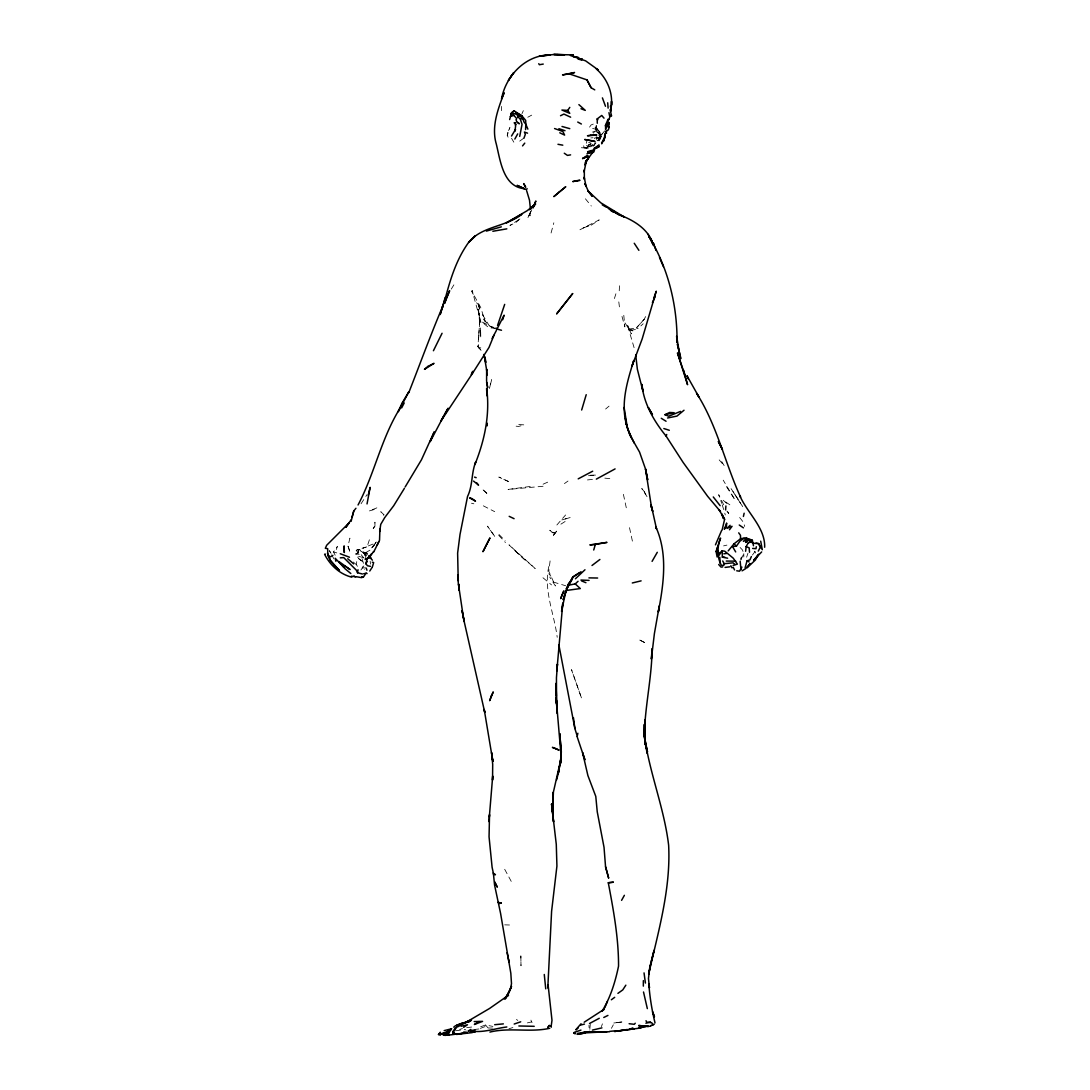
<?xml version="1.0" encoding="UTF-8"?>
<svg xmlns="http://www.w3.org/2000/svg" width="1090" height="1090" viewBox="0 0 1090 1090"><rect width="100%" height="100%" fill="white"/><g stroke="black" fill="none" stroke-linecap="round" stroke-linejoin="round"><path stroke-width="0.75" stroke-dasharray="5 3.75" d="M550.096 560.928L548.801 571.296L555.409 585.957L549.742 577.06M478.919 335.161L478.483 339.671L479.941 318.702L477.883 346.62L480.486 349.44L477.883 346.62L478.66 344.644M623.793 315.31L624.856 326.905L621.259 313.784M619.243 290.771L619.515 285.635M590.303 1024.3L589.69 1030.609M365.436 557.603L365.681 554.687L365.681 555.559L364.224 555.546L364.537 553.284L370.709 549.742L374.715 544.482M530.326 211.76L529.931 215.902L530.394 212.223L527.601 218.368L531.103 211.119M357.411 566.337L356.403 564.702L356.825 560.764M598.001 140.869L600.168 138.28L597.906 135.065M600.985 135.065L595.249 130.991L596.284 125.473L596.053 130.269L599.296 131.386L601.217 136.74L598.819 141.577L597.007 140.773L596.38 137.599M594.541 138.662L594.69 137.858M581.351 147.736L587.333 148.036L588.75 144.779L591.707 146.142L592.292 143.635L594.2 144.561L595.249 143.049M741.091 559.456L743.802 553.693L742.467 549.96L739.333 546.69M596.053 130.269L595.862 127.244L599.881 132.244L600.835 136.073L600.1 139.493L597.007 140.773M548.842 566.446C543.324 590.235 554.292 613.806 557.208 637.296M374.946 526.347L374.919 522.205L374.946 526.347L373.189 528.609L375.328 524.712M347.996 546.144L350.258 552.794L347.996 546.144L349.89 538.16L349.931 541.607M586.284 143.28L587.224 139.792M740.75 560.124L741.595 556.976L739.987 559.633M551.077 232.988L553.829 222.81M363.488 557.549L357.193 556.063L355.817 553.993L357.956 552.712L358.583 550.532L356.157 550.423L358.61 553.052L355.817 553.993L358.61 558.557L363.243 562.168M614.406 298.551L616.736 291.125M367.834 544.523L369.673 538.923M746.623 557.194L747.944 553.257M336.306 549.524L337.396 546.417L333.513 551.935L336.102 557.058M601.408 1026.657L602.416 1023.851M367.589 554.306L359.428 549.537L356.157 550.423L358.61 553.052L358.583 550.532M365.681 555.559L366.88 552.535M375.546 543.229L375.832 542.575L373.543 546.09L376.295 541.962M521.987 113.673L523.336 110.662M635.429 329.548L628.181 330.543L628.903 329.085L636.315 328.022L644.245 319.261L647.038 313.647M611.408 1028.333L613.329 1024.791M530.612 211.855L531.797 209.675M594.2 144.561L593.75 145.978M451.26 289.123L454.367 284.081M361.049 503.771L367.003 494.669M589.581 127.121L591.093 124.955L593.451 124.028L595.086 127.326M556.867 524.999L565.587 514.971M752.441 555.042L754.975 551.622L753.135 550.436M602.239 133.798L599.35 137.395L604.65 130.923M371.581 547.875L375.437 543.079L362.984 548.093L368.079 546.499L356.73 549.919M593.369 133.116L594.908 131.25L590.276 132.844M363.842 565.942L360.858 570.084L364.537 569.307M644.245 319.261L636.315 328.022L637.991 328.581L643.155 323.771M593.573 146.019L595.957 142.899L591.707 143.417L588.655 142.354M587.333 148.036L587.905 146.019L590.112 146.918M605.618 409.022L609.038 406.134M519.739 141.114L524.195 137.858M564.429 483.592L567.999 481.044M560.887 524.167L565.192 521.442M590.589 144.629L590.426 143.921L588.75 144.779L592.292 143.635L591.707 146.142L593.723 145.338L592.129 144.48M527.778 117.243L531.675 115.145M579.962 229.745L599.214 219.894L591.366 225.099L583.136 227.933L588.627 225.821L586.652 226.543M543.093 484.192L548.27 481.903M551.935 532.615L555.232 533.024L557.549 529.904L552.317 536.743L555.232 533.024L551.935 532.615L549.782 530.258L552.48 532.383M376.854 507.858L369.074 511.006L374.197 509.52M480.377 1028.401L484.805 1026.671L488.088 1027.979L492.489 1028.061M480.663 1026.739L485.541 1024.995L492.912 1026.412M459.694 1029.437L462.433 1028.538M508.962 1028.728L512.899 1027.543M588.041 147.423L585.78 147.981L590.78 148.09M355.817 553.993L359.169 554.319M723.583 545.886L726.921 545.109M527.383 1022.883L531.552 1021.929L533.173 1022.911M455.593 1030.786L465.58 1029.396M466.683 1027.707L472.447 1026.916M478.796 348.064L480.799 347.792M599.541 136.958L601.217 136.74L597.088 134.125M543.052 486.263L508.076 489.437L533.773 485.99M474.395 1029.491L478.905 1028.974M587.469 479.941L595.167 479.109M590.862 137.926L593.055 137.735M463.495 1031.399L466.643 1031.14M588.532 475.703L596.366 475.09L589.322 475.213M586.924 147.818L584.186 147.981L583.491 144.97L590.507 146.687M599.977 139.547L595.44 137.844L600.168 138.28L597.511 137.204M365.845 567.904L362.125 567.917L363.801 564.538L362.044 558.584L358.61 558.557L362.316 561.432M504.711 924.851L509.48 925.001M495.991 328.226L488.988 327.831L481.603 321.727L494.86 328.512L490.091 326.401L494.533 327.477M518.758 424.528L524.208 424.882L518.677 426.422L512.75 425.89M592.633 128.429L598.26 129.846M604.814 478.129L613.288 479.001M471.507 503.239L473.864 503.798M333.513 551.935L336.755 552.889M553.27 582.046L565.683 585.752M363.842 552.48L367.766 553.856M595.249 130.991L600.263 133.307L599.881 132.244M483.32 505.828L494.683 511.66M729.85 504.82L722.929 500.051L726.853 503.43M596.176 136.672L598.56 138.348M516.469 1019.463L517.805 1020.417M542.97 577.755L551.554 584.921M353.255 562.031L356.403 564.702M498.716 535.34L505.474 542.534M366.621 555.982L361.076 550.791L366.499 555.886M384.13 514.902L380.778 511.714L383.517 515.27M476.548 302.802L478.864 305.036L480.377 308.783M524.767 559.947L508.989 544.85L535.204 568.544L512.532 548.72M498.947 534.454L505.12 540.681M359.428 549.537L361.444 551.799M548.788 573.749L550.872 576.12M485.541 1024.995L488.088 1027.979M719.196 459.885L724.455 466.084L721.716 461.56M477.883 346.62L481.072 350.421M595.862 127.244L599.296 131.386M585.425 198.802L591.298 206.024M361.185 554.715L364.019 558.189M739.647 517.518L743.38 522.192L744.729 526.456M483.429 319.247L489.424 326.033L482.611 314.792L485.214 321.577L480.608 307.271L471.752 291.234L473.659 295.186L472.079 290.376L480.894 322.381L477.897 309.478L479.614 315.609L478.578 309.138L479.804 325.91M726.894 511.046L728.76 513.54L727.071 510.638M598.601 132.871L600.835 136.073M735.123 494.887L742.522 506.346L730.995 488.524L738.08 499.166M726.444 486.603L735.069 499.956L723.201 480.159M331.06 553.352L329.357 550.654L330.87 553.379M625.061 322.94L628.903 329.085L632.895 330.91L628.916 328.635L631.314 333.84L627.077 323.907L634.857 350.258M511.523 138.267L513.826 142.177M511.237 881.374L503.049 866.264M331.619 554.756L333.881 558.857M754.975 551.622L755.697 552.984M723.706 504.806L718.678 494.697L721.716 503.362M530.953 1020.117L531.552 1021.929M722.22 504.806L725.3 514.957M629.502 527.669L632.84 543.133M619.406 306.862L618.384 298.428M623.398 494.329L626.968 510.924M370.15 561.268L370.559 564.102M501.346 106.398L501.604 110.635M588.968 1025.186L589.091 1027.652M743.802 553.693L743.802 556.963M520.856 955.985L520.993 965.767L520.856 955.985M507.749 132.394L507.259 135.337L508.39 137.94L507.504 134.152L507.259 135.337L509.902 127.516L507.749 132.394M490.636 383.544L489.519 388.258L491.658 379.674L490.636 383.544M519.889 218.927L516.088 222.374L509.957 225.466L519.889 218.927M570.165 517.559L561.813 519.944L570.165 517.559M618.779 1022.365L613.329 1023.074L623.575 1021.78L618.779 1022.365M644.64 642.555L638.331 639.312L644.64 642.555M508.335 481.453L498.825 477.066L508.335 481.453M486.794 493.307L482.161 488.988L486.794 493.307M644.299 491.672L641.765 488.497L647.365 497.176L644.299 491.672M494.71 536.348L487.448 526.143L494.71 536.348M581.447 697.859L571.501 669.642L581.447 697.859M479.164 306.944L478.51 305.118L479.954 310.527L479.164 306.944M480.69 332.941L480.404 327.531L480.744 338.227L480.69 332.941"/><path stroke-width="1.5" d="M552.766 810.647L553.189 792.375L552.576 811.641L553.57 821.955L551.567 804.052L552.576 811.641L553.407 792.062L561.227 757.686L556.104 697.545L557.235 713.35L556.5 700.489M552.78 806.082L552.821 798.82M608.043 123.17L608.07 119.219L605.277 125.8M643.332 986.123L643.359 980.605M488.892 821.547L489.533 814.639L489.056 836.82L492.094 867.218L493.579 874.235L495.405 874.575L493.579 874.235M611.258 106.847C613.18 92.596 607.048 78.303 596.312 68.956L598.178 69.869L585.63 60.863L570.383 55.495L573.04 54.882L573.204 56.448L578.845 57.729L572.74 56.217M608.751 127.162L609.201 122.448M560.464 763.381L561.159 749.729L561.214 751.351L560.464 763.381L561.214 751.351L559.729 733.761L560.083 736.636M373.516 551.526L369.265 557.671L367.235 558.557L365.858 563.734L367.494 565.764L370.437 566.337M489.328 816.887L492.707 776.012L492.544 780.099L492.694 764.403L491.576 752.563L492.871 761.392L492.326 758.449M486.59 381.309L486.644 369.306L486.93 375.423M722.711 560.955L724.169 563.694L723.719 565.533L721.348 565.247C716.811 557.044 717.138 546.581 720.558 538.065L716.089 551.39L717.111 556.976M486.671 388.462L486.849 395.561L486.671 388.462C490.119 414.8 484.628 440.197 474.899 464.572L475.621 462.187C471.221 473.264 472.883 485.527 467.542 496.468L460.007 534.509L457.623 553.107L458.277 583.109L463.659 619.202L484.75 712.383L484.219 709.495L492.871 761.392M725.586 509.929L725.899 505.978M560.71 759.471L561.336 751.909L559.729 733.761M723.092 518.39L721.921 514.044L724.591 519.317L722.179 529.835M610.836 111.466L611.504 101.329L611.776 104.735M379.674 531.566L380.751 524.345L384.606 517.805M745.615 551.268L746.146 546.621L748.285 542.752L752.373 540.327L753.462 545.749M745.097 567.74L747.059 560.86L749.947 559.838L751.364 556.54M509.63 119.559L511.646 112.679L514.085 110.798L521.919 115.867L525.666 120.363L525.816 124.246L527.887 129.124M756.31 546.717L755.997 548.679L752.659 548.406M367.03 503.934L370.137 487.353L368.229 495.255M444.461 414.718L448.099 408.232L440.714 421.34L472.365 373.557L472.828 371.308M551.186 1026.099L551.99 1020.295L548.093 984.924L547.793 987.99L551.595 911.349L556.922 866.059L556.281 844.328L551.567 804.052M355.94 508.267L353.787 510.951L351.103 521.333M577.864 733.243L577.223 736.131L574.88 728.529L558.843 644.735M724.591 519.317L719.209 510.011L720.49 511.578L707.587 496.25L683.103 462.392L666.167 436.177L666.726 434.474M743.407 516.469L744.157 513.213M764.662 547.248C765.33 527.56 747.127 512.899 739.728 495.487L740.587 497.19C724.945 463.005 717.043 425.059 696.537 393.218L698.813 396.774L687.095 375.968M519.712 136.413L522.042 124.328L520.189 118.783L517.641 116.821L518.227 115.567L521.919 115.867L523.922 121.848L525.816 124.246L525.571 129.615M651.016 962.375L648.659 974.188C658.197 931.8 670.909 889.086 668.633 845.213C664.532 810.769 651.616 778.192 645.689 744.17L647.474 751.95L644.572 737.726L646.316 748.707M604.487 137.64L605.073 135.337M651.398 960.862L654.082 950.289L649.722 967.688L648.468 978.561L649.463 987.812L648.809 983.957C649.831 997.255 651.875 1010.008 655.022 1022.911M556.581 779.909L558.898 770.889M445.292 298.551C450.075 280.157 455.852 261.409 466.506 245.482C478.66 225.916 505.038 227.756 521.824 214.294L506.4 222.851L527.069 210.765L535.64 204.021L529.29 209.716L534.577 204.62L533.405 206.787L535.858 201.023L533.024 208.027M445.265 297.27L442.431 307.23L442.731 306.331C430.577 334.862 420.045 363.992 408.723 392.795M372.507 566.541L373.652 562.549L372.33 562.181M351.934 517.369L353.787 510.951M378.802 541.703L373.706 552.044M593.723 550.014L595.344 544.441L606.994 542.384L589.867 544.932L595.344 544.441M581.665 410.004L586.216 394.689M502.667 319.779L504.084 315.187L497.49 328.185L495.991 328.226M444.938 299.368L440.142 314.56L442.731 306.331M609.296 127.08L608.343 129.874L606.272 131.1M715.462 544.837L721.594 530.503M523.949 138.212L525.312 134.37L524.426 132.04L527.546 133.171M653.646 298.606L656.262 291.194L642.146 339.017L632.118 365.818L633.753 360.531C627.35 381.159 620.564 402.919 626.437 424.514L625.36 418.247M358.051 504.983C374.524 473.905 381.187 438.425 399.921 408.437M608.942 119.464L610.441 115.417L611.558 115.935L610.114 109.79L611.163 109.422L610.4 106.043M584.186 1022.202L604.119 1009.299L602.157 1011.029C610.509 997.527 615.36 981.6 618.548 966.094C618.616 937.959 613.506 910.259 608.288 882.75L613.329 882.219L608.288 882.75M736.731 570.792L739.538 571.187L741.895 567.113M471.275 374.592L472.461 371.649M493.947 335.339L489.001 347.438L472.365 373.557M504.684 304.382L497.544 325.46M444.025 1033.797L444.202 1035.037M604.8 1007.691L607.416 1001.492M606.585 131.127L604.582 135.446L606.558 130.446M652.406 302.543L655.199 296.603M586.938 153.867L593.791 151.115L587.66 151.728L588.941 152.913L592.728 151.36L594.718 149.725L594.636 147.845L597.919 147.259L599.037 144.943L593.914 148.594M572.005 579.703L566.309 588.913L572.89 576.828L578.763 573.163M377.195 545.041L379.538 540.259L379.919 529.1M433.425 350.735L442.063 333.281M604.01 140.842L604.718 135.896M401.624 407.946L404.227 402.946M758.286 551.104L760.193 547.439L758.681 543.624L756.024 543.079M454.421 1032.707L453.604 1034.247L452.868 1033.851L452.841 1031.617L455.429 1027.788L459.285 1026.044M492.094 338.527L496.468 330.325M443.78 415.93L430.141 441.695L434.188 431.913L421.476 459.748L405.167 486.944M748.421 538.678L745.642 542.452L748.217 540.177L752.373 540.327L748.421 538.678L743.421 541.376L746.8 537.656L740.546 538.76L734.047 543.801L728.188 550.9M404.417 488.32L393.694 505.746L385.111 517.055M758.299 554.728L755.343 560.056L746.882 567.985M607.702 125.609L605.563 129.438L605.618 125.582L607.443 122.53M621.586 900.34L624.379 895.312M514.834 139.057L517.709 133.893M365.858 563.734L367.167 561.459M652.079 561.364L657.284 552.303M610.618 110.335L611.163 109.422M456.192 1027.761L453.236 1032.312M601.707 143.826L605.332 136.877M451.11 1028.728L448.358 1034.355L444.257 1034.819L449.257 1034.9L446.791 1034.492L448.549 1032.216M527.11 188.625L526.443 189.728L517.164 185.382L524.522 188.734C503.09 186.785 500.405 160.693 496.291 144.016C491.14 126.644 498.116 108.877 504.139 92.745L501.536 98.917C505.719 75.796 525.87 54.609 550.287 54.991L539.25 56.19L553.774 54.5L573.04 54.882M511.51 136.032L515.516 129.478L514.971 131.086L515.597 126.086L514.889 122.68L514.112 122.87M761.651 551.922L753.64 560.315L757.55 555.682M369.755 571.037L372.344 567.045M625.851 985.169L622.758 989.911L617.907 993.372M601.557 143.09L604.146 138.335M569.375 584.635L566.446 589.077L568.912 583.559L563.135 599.718L565.969 590.589L561.568 611.395L562.808 603.002L556.84 670.95L557.467 664.082L556.445 677.817L556.554 703.595L556.077 683.307L556.377 696.06M351.239 519.726L345.843 527.288L349.318 522.628L326.673 545.259L325.324 548.311L327.709 548.692L327.763 555.246L330.651 560.846L339.481 570.615L334.208 564.961M582.196 59.241L581.638 60.059L578.013 59.024L582.196 59.241L580.725 58.833M567.699 110.417L569.77 113.346L561.909 110.036L567.699 110.417L569.798 107.379M356.198 576.705L361.621 577.645L363.474 576.882L366.036 573.258L363.665 573.749M735.682 551.922L732.534 546.608L736.418 546.144L739.865 541.253L743.952 538.324M757.059 556.472L758.667 554.183M729.469 529.767L732.058 526.32L727.016 528.391L730.137 525.298M727.63 558.203L722.343 557.154L722.193 550.804L718.174 555.805L722.193 550.804L724.782 551.213L733.243 558.175L737.385 564.13L733.079 565.438M717.928 547.207L716.757 548.733L719.523 553.993M575.152 1033.892L573.871 1033.048L574.444 1032.284L580.956 1030.104M749.92 563.653L747.045 567.386L750.356 563.612M592.265 152.913L585.316 162.492L588.845 157.205L585.521 163.214L585.003 165.026L586.461 160.312L584.063 171.948L584.308 169.931L584.376 179.359L584.226 177.22L585.998 186.172L584.948 183.692L588.164 190.845L592.292 196.295L587.878 190.845L600.822 202.822L624.188 216.992L617.444 214.062C631.628 219.349 646.275 227.115 652.338 241.83L648.836 236.448C668.225 268.072 677.435 305.595 677.04 342.696L676.631 336.211L679.438 353.065M440.278 1032.216L438.48 1034.478L440.415 1035.2M522.546 145.897L524.767 143.131M570.561 581.638L567.549 585.371L573.721 576.501L572.332 577.877M367.235 558.557L365.15 559.456L368.147 557.835L371.581 553.706M447.745 1032.067L449.475 1030.104L447.5 1031.549M575.983 1029.532L581.079 1023.742M635.252 1023.238L634.285 1024.314L629.121 1023.714M652.542 1025.213L654.245 1024.178M514.085 110.798L510.692 113.769M606.435 126.127L609.16 123.361M645.88 1023.224L650.471 1021.875M575.397 578.79L584.976 569.77M576.079 1029.859L578.245 1027.843M568.857 585.139L575.22 583.899L578.041 581.311M340.298 557.848L343.704 557.59L356.335 570.193L357.506 572.768L358.024 569.743M684.016 410.235L676.944 416.094L667.557 417.988M597.293 123.265L597.156 118.946L601.748 115.458L604.01 118.156M479.028 1021.548L474.382 1024.477L482.584 1021.371L474.177 1021.575M592.006 565.492L599.909 559.47M614.692 997.323L611.34 999.775M745.724 568.626L742.058 570.833M517.641 116.821L519.535 115.486L522.696 118.728L520.189 118.783M468.482 1022.202L471.221 1020.295L468.468 1021.78M574.512 576.16L581.011 571.746M582.619 158.541L588.259 156.211L582.619 158.541L587.169 155.502M463.631 1027.298L467.474 1024.764L460.934 1026.249M592.742 152.655L593.968 151.851M445.142 1035.5L445.728 1035.132L444.257 1034.819L445.347 1033.879L443.589 1034.832L445.728 1035.132M470.826 1029.437L468.032 1031.154L475.281 1029.805M440.237 1033.415L438.48 1034.478L448.835 1031.508M596.462 148.172L599.173 146.537L597.919 147.259M332.9 555.369L330.338 556.908L328.24 555.355L327.463 553.134M325.215 553.965L324.602 554.306C330.079 565.233 339.862 574.253 351.852 577.196M596.353 479.109L615.087 468.904M589.499 1023.51L599.255 1018.292M578.204 478.851L592.688 471.193M448.222 1031.317L450.96 1029.887M455.579 1025.745L471.52 1019.94L465.253 1022.761L489.587 1008.454L508.54 995.184L504.261 998.849L508.376 993.78L511.537 986.423L505.242 998.971L510.175 989.761L511.496 983.752L510.829 973.247L500.582 913.406L494.56 885.012L493.348 872.777M603.765 1017.488L607.934 1015.43M560.519 115.731L563.898 114.069L570.629 117.189M586.979 1031.93L581.161 1034.11L577.06 1034.301L579.553 1033.865M664.968 414.718L669.628 412.456L674.151 412.729L664.968 414.718L668.688 416.217L680.528 411.407M465.253 1022.761L466.915 1021.984L456.969 1026.18M460.838 1024.709L466.915 1021.984M586.951 1031.821L577.387 1033.415M650.934 1025.458L653.087 1024.627L651.711 1022.761L646.833 1022.27L646.016 1020.731M456.71 1025.159L462.46 1022.992M549.782 1028.279C530.38 1032.707 509.67 1027.243 489.901 1032.067M514.194 1024.028L520.707 1021.807M486.385 231.094L501.318 226.856M607.934 119.968L608.969 119.641M634.271 1028.851L614.76 1031.399L639.217 1028.197L643.373 1026.93L638.631 1027.516L646.52 1026.126L645.048 1026.576M639.217 1028.197L643.373 1026.93M446.505 1032.271L443.562 1033.157L442.554 1034.097L443.33 1035.01M510.284 116.453L513.976 115.445L516.796 118.755M748.285 542.752L751.133 542.03L753.204 543.297L758.681 543.624L762.305 549.701L760.697 541.158M569.184 73.848L574.553 72.512L562.535 74.91L569.184 73.848L586.979 79.883L591.093 87.745L594.759 89.87M580.847 1024.995L584.472 1024.096M601.952 1027.856L592.401 1030.104M448.508 1032.284L442.554 1034.097L443.998 1034.233M444.148 1030.622L451.751 1028.756M587.66 151.728L594.009 150.216L590.739 150.679M632.309 582.973L641.111 580.861M718.31 550.886L716.089 551.39L718.16 553.243M630.088 1028.919L633.004 1028.292M506.823 1026.971C495.173 1028.388 483.238 1033.034 471.561 1031.017M492.844 231.271L506.836 228.846M614.542 1031.494L626.423 1029.641M629.639 1028.974L632.854 1028.306M611.381 115.554L609.692 116.317L608.956 112.652M623.194 1030.295L627.268 1029.505M570.601 154.862L567.454 155.407L564.279 153.227M543.242 64.078L539.386 64.719L538.746 63.697M580.738 1033.102L589.894 1031.562L580.738 1033.102L606.994 1031.74L585.534 1031.889L609.296 1031.767M368.147 557.835L369.265 557.671M456.465 1034.437L472.365 1032.598M448.685 1035.105L467.133 1032.721M470.485 1032.284L475.512 1031.63L470.676 1032.23M725.082 567.413L729.837 566.814M454.571 1034.247L457.786 1033.838M461.016 1033.443L465.852 1032.843M723.842 553.788L726.635 553.461M645.157 1026.29L639.735 1026.903L650.812 1026.208M453.781 1027.202L454.639 1026.221M722.629 566.936L721.008 567.1L718.692 564.511M565.451 590.589L580.302 588.559L575.22 583.899M724.169 563.694L733.12 562.822L734.973 564.457M477.366 1022.202L479.041 1022.038M494.683 1024.709L503.362 1023.878M589.867 152.655L592.374 152.477M534.209 1026.317L518.867 1025.976M726.253 561.05L735.764 561.173M588.927 577.877L597.633 578.027M609.487 1031.413L614.011 1030.936M580.916 580.044L589.063 580.398M605.549 132.98L606.667 133.048M722.343 557.154L724.918 557.29M439.91 1034.015L442.799 1034.219M361.676 576.678L363.474 576.882M351.361 576.201L354.904 576.637M557.971 144.289L562.794 145.174M573.871 1033.048L575.166 1033.306M357.506 572.768L362.466 573.994M496.195 328.867L501.495 330.256M562.018 126.481L569.784 128.647M663.837 428.534L669.301 430.278M558.87 128.674L565.015 130.691M340.243 553.72L349.481 557.235M474.545 477.12L476.167 477.679M554.565 128.538L562.862 131.508L564.606 135.092L559.756 132.789M580.97 108.728L585.289 110.376L578.885 104.613M746.146 546.621L749.184 547.861L749.511 552.235M581.529 580.888L585.916 582.7M509.194 516.347L514.071 518.677M747.059 560.86L749.089 561.936M521.919 115.867L515.693 112.529L519.535 115.486M577.741 122.053L581.379 124.015M602.239 204.852L606.544 207.304M366.226 573.067L367.058 573.558M518.227 115.567L515.161 113.755L511.66 113.278L513.976 115.445M353.95 576.038L355.585 577.046M661.262 418.288L666.058 421.258M739.252 525.012L743.434 527.846M344.753 565.928L350.067 569.552L338.949 561.527L344.876 568.599L350.83 573.531M652.229 242.77L653.687 243.833M607.975 208.122L612.989 211.951M473.55 481.085L478.565 485.132L476.671 482.802M517.6 122.312L519.399 123.783L516.851 122.135L516.02 119.587M347.737 558.761L353.678 563.871M734.047 543.801L736.418 546.144M597.156 118.946L597.906 119.709M343.8 567.318L335.175 558.257L335.897 561.295M720.149 505.692L713.269 496.958M368.502 555.955L372.399 560.165M369.333 556.2L371.063 558.107M335.529 566.391L330.651 560.846L328.24 555.355M666.167 436.177C654.068 421.367 643.849 403.763 641.86 384.416L642.964 391.269L637.364 369.278L635.715 354.945M738.707 532.833L740.478 535.354L740.546 538.76M634.257 443.14L628.085 430.182L625.66 421.966L629.802 434.951L639.558 452.091L645.512 469L651.043 504.288L656.507 528.868L655.976 527.219C667.979 554.088 663.619 584.008 658.346 611.967L659.273 605.931L654.395 633.603L651.33 659.082L652.12 648.7C651.82 678.389 644.64 707.533 644.313 737.126M514.889 122.68L516.169 124.628M634.244 243.261L638.876 250.319M525.489 186.458L523.65 183.611L525.707 187.357M648.019 234.214L653.496 245.291L650.158 237.974M631.314 437.703L627.336 427.675L624.12 407.456M730.859 565.724L732.017 567.876M586.979 79.883L591.093 87.745M733.229 567.277L734.551 569.934M550.709 1025.704L551.363 1027.161M659.491 257.485L663.415 266.668M687.136 375.859L688.294 378.993M483.633 354.468L485.35 359.073L485.772 362.507L484.164 355.272L486.685 370.341M602.402 97.882L605.495 106.275M685.487 376.922L677.462 352.915L687.558 384.702L683.607 370.178M653.305 242.77L656.017 250.4M366.24 568.135L366.949 570.261M647.337 1008.618L643.509 991.995M526.661 190.764L529.508 200.233L530.435 208.926M680.487 358.106L679.642 355.381L679.779 358.324M651.398 506.7L650.934 505.201L651.766 508.104M605.549 866.754L608.615 877.968L605.549 866.754L604.037 847.366L597.252 811.846L595.78 796.395L587.892 775.549L582.578 752.604L584.908 759.825L577.046 736.445M680.95 358.528L677.394 344.276L679.765 354.427M508.621 959.977L509.071 962.143L507.109 952.742M645.839 745.315L647.065 753.326M645.416 983.057L644.04 972.893M645.634 743.816L644.462 734.824L645.089 744.729M573.449 717.697L574.88 728.529M544.278 974.474L545.736 988.848M740.165 561.295L740.955 569.511M457.841 574.839L458.345 581.024M607.702 102.787L608.111 108.114M645.13 744.075L644.299 724.4L644.776 740.055M644.585 736.99L644.871 719.904L644.313 736.758M719.822 557.263L720.163 563.189M344.113 546.158L344.317 552.453L344.113 546.158M726.621 523.295L726.417 526.892L724.291 529.222L726.621 523.295M561.227 757.686L558.135 773.886L561.227 757.686M446.355 298.183L444.584 303.374L449.639 290.689L446.355 298.183M491.427 695.733L489.655 700.693L493.252 691.905L491.427 695.733M562.195 594.704L560.655 598.614L563.803 590.957L562.195 594.704M401.883 403.464L398.191 411.748L408.832 391.787L401.883 403.464M549.265 1025.431L547.711 1027.707L549.265 1025.431M486.726 544.21L482.965 551.717L489.982 537.915L486.726 544.21M511.292 76.014L508.39 80.428L513.703 72.676L511.292 76.014M572.631 293.605L556.745 313.757L572.631 293.605M470.689 240.372L468.591 242.402L475.404 235.862L470.689 240.372M427.77 366.499L424.46 369.346L434.011 363.338L427.77 366.499M559.211 192.072L553.843 196.622L565.764 186.717L559.211 192.072M501.237 903.01L499.302 903.542L498.062 902.343L501.237 903.01M577.005 180.667L572.781 181.58L579.989 180.3L577.005 180.667M590.726 135.296L587.483 135.76L596.816 135.01L590.726 135.296M557.453 54.568L553.774 54.5L564.62 54.773L557.453 54.568M648.414 1026.412L638.808 1025.513L648.414 1026.412M591.311 140.624L584.703 139.506L595.058 141.496L591.311 140.624M472.011 498.62L469.627 497.885L475.499 501.128L472.011 498.62M614.12 211.515L610.727 210.329L617.226 213.695L614.12 211.515M555.9 748.626L552.398 747.372L559.047 750.124L555.9 748.626M652.406 414.568L648.455 407.715L652.406 414.568M497.149 886.919L494.778 882.11L497.149 886.919M721.226 447.132L718.324 441.477L722.425 449.516L721.226 447.132M654.422 1016.616L652.569 1011.874L654.422 1016.616M652.202 509.343L650.934 505.201L652.719 511.414L652.202 509.343M487.652 387.345L486.631 382.045L487.652 387.345M646.275 472.624L645.512 469L647.719 479.9L646.275 472.624M464.245 621.477L462.065 610.781L464.245 621.477M459.094 590.303L458.59 584.09L459.094 590.303M487.121 425.645L487.039 423.342L487.121 425.645"/></g></svg>
